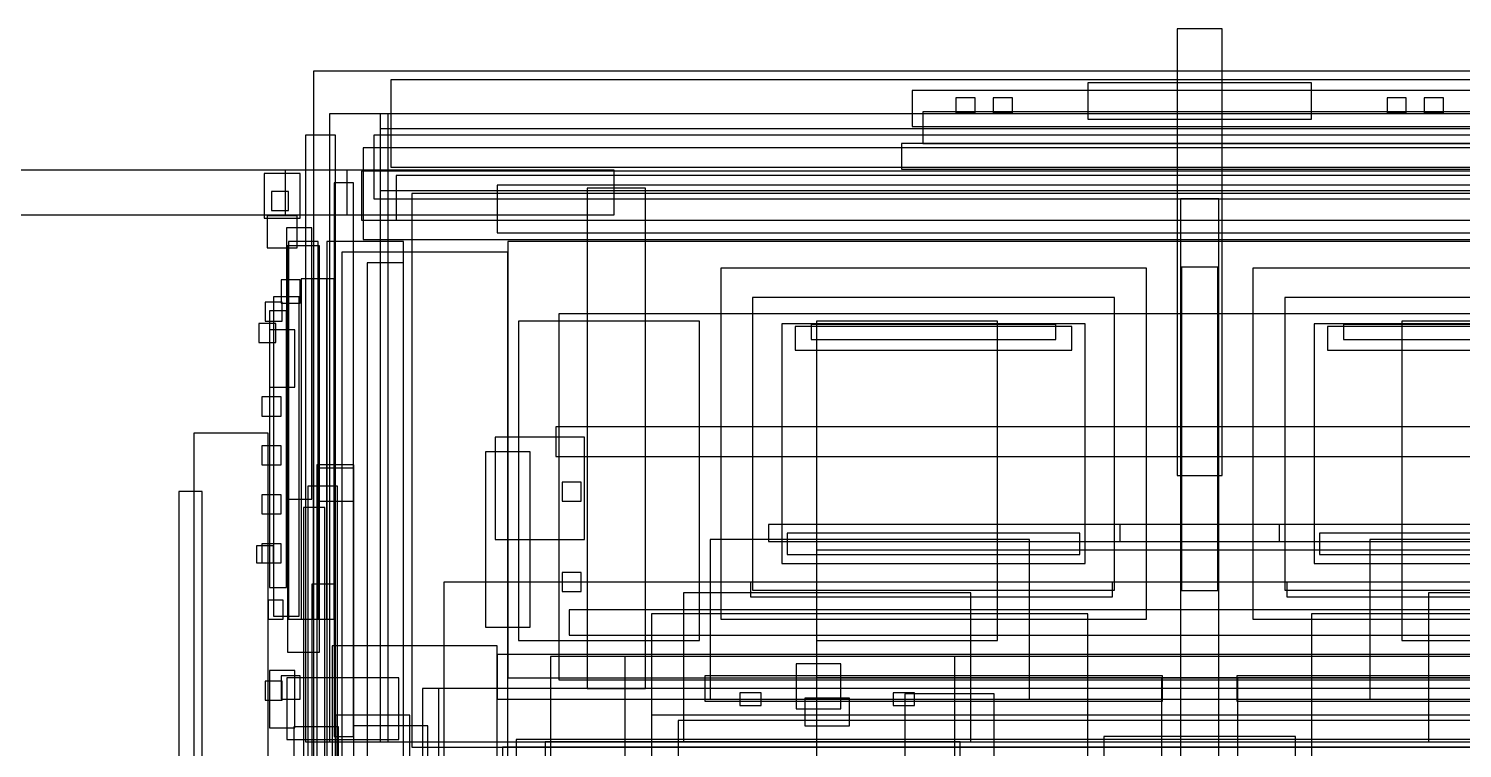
# Model space of a CAD drawing. Header units: millimetres. Extents: x -18 to 5970, y -985 to 4490.
# Drawn here: x 3900 to 5247, y 3814 to 4490 of the extents above; entities that cross this region are included whole.
import ezdxf

# ---------------------------------------------------------------- set-up
doc = ezdxf.new("R2010")
doc.units = ezdxf.units.MM

msp = doc.modelspace()

# ---------------------------------------------------------------- linework, layer by layer
at = {"layer": 'BODY'}
for p, q in [((5021, 4490), (4979, 4490)), ((4979, 4490), (4979, 4070)), ((5021, 4070), (5021, 4490)), ((5660, 4343), (4340, 4343)), ((4340, 4343), (4340, 4298)), ((4479.5, 4340), (4424.5, 4340)), ((4424.5, 4340), (4424.5, 3870)), ((4479.5, 3870), (4479.5, 4340)), ((5740, 4335), (4260, 4335)), ((4260, 4335), (4260, 3815)), ((4340, 4298), (5660, 4298)), ((5650, 4290), (4350, 4290)), ((4350, 4290), (4350, 3880)), ((5602, 4222), (4398, 4222)), ((4398, 4222), (4398, 3878)), ((4125, 4110), (4055, 4110)), ((4055, 4110), (4055, 3260)), ((4125, 3260), (4125, 4110)), ((5605, 4116), (4395, 4116)), ((4395, 4116), (4395, 4088)), ((4395, 4088), (5605, 4088)), ((4205.5, 4080), (4170.5, 4080)), ((4170.5, 4080), (4170.5, 4046)), ((4205.5, 4077), (4170.5, 4077)), ((4170.5, 4077), (4170.5, 3692)), ((4205.5, 4077), (4170.5, 4077)), ((4170.5, 4077), (4170.5, 3692)), ((4205.5, 4046), (4205.5, 4080)), ((4205.5, 3692), (4205.5, 4077)), ((4205.5, 3692), (4205.5, 4077)), ((4979, 4070), (5021, 4070)), ((4063, 4055), (4041, 4055)), ((4041, 4055), (4041, 3710)), ((4063, 3710), (4063, 4055)), ((4190, 4060), (4162, 4060)), ((4162, 4060), (4162, 3280)), ((4190, 4060), (4162, 4060)), ((4162, 4060), (4162, 3280)), ((4190, 3280), (4190, 4060)), ((4190, 3280), (4190, 4060)), ((4170.5, 4046), (4205.5, 4046)), ((4178, 4040), (4158, 4040)), ((4158, 4040), (4158, 3480)), ((4178, 3480), (4178, 4040)), ((5075, 4024), (4595, 4024)), ((4595, 4024), (4595, 4008)), ((5405, 4024), (4925, 4024)), ((4925, 4024), (4925, 4008)), ((5075, 4008), (5075, 4024)), ((4595, 4008), (5075, 4008)), ((4925, 4008), (5405, 4008)), ((4188, 3968), (4166, 3968)), ((4166, 3968), (4166, 3458)), ((4188, 3458), (4188, 3968)), ((5710, 3970), (4290, 3970)), ((4290, 3970), (4290, 3190)), ((4918, 3970), (4578, 3970)), ((4578, 3970), (4578, 3956)), ((4918, 3956), (4918, 3970)), ((5422, 3970), (5082, 3970)), ((5082, 3970), (5082, 3956)), ((4578, 3956), (4918, 3956)), ((5082, 3956), (5422, 3956)), ((5592.5, 3944), (4407.5, 3944)), ((4407.5, 3944), (4407.5, 3920)), ((4407.5, 3920), (5592.5, 3920)), ((4340, 3910), (4185, 3910)), ((4185, 3910), (4185, 3616)), ((4340, 3616), (4340, 3910)), ((5660, 3902), (4340, 3902)), ((4340, 3902), (4340, 3860)), ((4663, 3893), (4621, 3893)), ((4621, 3893), (4621, 3851)), ((4663, 3851), (4663, 3893)), ((4247.5, 3880), (4142.5, 3880)), ((4142.5, 3880), (4142.5, 3822)), ((4247.5, 3822), (4247.5, 3880)), ((4350, 3880), (5650, 3880)), ((4965, 3882), (4535, 3882)), ((4535, 3882), (4535, 3858)), ((5360, 3880), (4640, 3880)), ((4640, 3880), (4640, 3160)), ((5036, 3880), (4964, 3880)), ((4964, 3880), (4964, 3300)), ((4965, 3858), (4965, 3882)), ((5465, 3882), (5035, 3882)), ((5035, 3882), (5035, 3858)), ((5036, 3300), (5036, 3880)), ((5730, 3870), (4270, 3870)), ((4270, 3870), (4270, 3760)), ((5715, 3870), (4285, 3870)), ((4285, 3870), (4285, 3220)), ((4398, 3878), (5602, 3878)), ((4424.5, 3870), (4479.5, 3870)), ((4588, 3866), (4568, 3866)), ((4568, 3866), (4568, 3854)), ((4588, 3854), (4588, 3866)), ((4732, 3866), (4712, 3866)), ((4712, 3866), (4712, 3854)), ((4732, 3854), (4732, 3866)), ((4340, 3860), (5660, 3860)), ((4535, 3858), (4965, 3858)), ((4568, 3854), (4588, 3854)), ((4671, 3861), (4629, 3861)), ((4629, 3861), (4629, 3835)), ((4671, 3835), (4671, 3861)), ((4712, 3854), (4732, 3854)), ((5035, 3858), (5465, 3858)), ((4621, 3851), (4663, 3851)), ((4275, 3835), (4205, 3835)), ((4205, 3835), (4205, 3225)), ((4275, 3225), (4275, 3835)), ((4629, 3835), (4671, 3835)), ((4142.5, 3822), (4247.5, 3822)), ((4260, 3815), (5740, 3815)), ((5655, 3815), (4345, 3815)), ((4345, 3815), (4345, 3787)), ((5642, 3822), (4358, 3822)), ((4358, 3822), (4358, 3710)), ((5090, 3825), (4910, 3825)), ((4910, 3825), (4910, 3777)), ((5090, 3777), (5090, 3825))]:
    msp.add_line(p, q, dxfattribs=at)
at = {"layer": 'DATUM'}
for p, q in [((4807, 3865), (4723, 3865)), ((4723, 3865), (4723, 3500)), ((4807, 3500), (4807, 3865)), ((5515, 3845), (4485, 3845)), ((4485, 3845), (4485, 3415))]:
    msp.add_line(p, q, dxfattribs=at)
at = {"layer": 'ENGINE_BAY'}
for p, q in [((5490, 3840), (4510, 3840)), ((4510, 3840), (4510, 3320))]:
    msp.add_line(p, q, dxfattribs=at)
at = {"layer": 'HARD_TOP'}
for p, q in [((5760, 4442), (4240, 4442)), ((4240, 4442), (4240, 4360)), ((5270, 4432), (4730, 4432)), ((4730, 4432), (4730, 4398)), ((5105, 4439), (4895, 4439)), ((4895, 4439), (4895, 4405)), ((5105, 4405), (5105, 4439)), ((4789, 4425), (4771, 4425)), ((4771, 4425), (4771, 4411)), ((4789, 4411), (4789, 4425)), ((4824, 4425), (4806, 4425)), ((4806, 4425), (4806, 4411)), ((4824, 4411), (4824, 4425)), ((5194, 4425), (5176, 4425)), ((5176, 4425), (5176, 4411)), ((5194, 4411), (5194, 4425)), ((5229, 4425), (5211, 4425)), ((5211, 4425), (5211, 4411)), ((5229, 4411), (5229, 4425)), ((4237.5, 4410), (4182.5, 4410)), ((4182.5, 4410), (4182.5, 3820)), ((5770, 4410), (4230, 4410)), ((4230, 4410), (4230, 3820)), ((4237.5, 3820), (4237.5, 4410)), ((5260, 4412), (4740, 4412)), ((4740, 4412), (4740, 4382)), ((4771, 4411), (4789, 4411)), ((4806, 4411), (4824, 4411)), ((4895, 4405), (5105, 4405)), ((5176, 4411), (5194, 4411)), ((5211, 4411), (5229, 4411)), ((5770, 4396), (4230, 4396)), ((4230, 4396), (4230, 4338)), ((4730, 4398), (5270, 4398)), ((4188, 4390), (4160, 4390)), ((4160, 4390), (4160, 3820)), ((4188, 4390), (4160, 4390)), ((4160, 4390), (4160, 3820)), ((4188, 4390), (4160, 4390)), ((4160, 4390), (4160, 3820)), ((4188, 4390), (4160, 4390)), ((4160, 4390), (4160, 3820)), ((4188, 3820), (4188, 4390)), ((4188, 3820), (4188, 4390)), ((4188, 3820), (4188, 4390)), ((4188, 3820), (4188, 4390)), ((5786, 4378), (4214, 4378)), ((4214, 4378), (4214, 4292)), ((5776, 4390), (4224, 4390)), ((4224, 4390), (4224, 4330)), ((5280, 4382), (4720, 4382)), ((4720, 4382), (4720, 4358)), ((4740, 4382), (5260, 4382)), ((4450, 4357), (2250, 4357)), ((4450, 4357), (2250, 4357)), ((4155, 4354), (4121, 4354)), ((4121, 4354), (4121, 4312)), ((4155, 4354), (4121, 4354)), ((4121, 4354), (4121, 4312)), ((4199, 4357), (4141, 4357)), ((4141, 4357), (4141, 4315)), ((4155, 4312), (4155, 4354)), ((4155, 4312), (4155, 4354)), ((4199, 4315), (4199, 4357)), ((5787.5, 4356), (4212.5, 4356)), ((4212.5, 4356), (4212.5, 4310)), ((4240, 4360), (5760, 4360)), ((5755, 4352), (4245, 4352)), ((4245, 4352), (4245, 4310)), ((5755, 4352), (4245, 4352)), ((4245, 4352), (4245, 4310)), ((5755, 4352), (4245, 4352)), ((4245, 4352), (4245, 4310)), ((5755, 4352), (4245, 4352)), ((4245, 4352), (4245, 4310)), ((4450, 4315), (4450, 4357)), ((4450, 4315), (4450, 4357)), ((4720, 4358), (5280, 4358)), ((4144, 4337), (4128, 4337)), ((4128, 4337), (4128, 4319)), ((4144, 4337), (4128, 4337)), ((4128, 4337), (4128, 4319)), ((4144, 4337), (4128, 4337)), ((4128, 4337), (4128, 4319)), ((4144, 4337), (4128, 4337)), ((4128, 4337), (4128, 4319)), ((4144, 4337), (4128, 4337)), ((4128, 4337), (4128, 4319)), ((4144, 4337), (4128, 4337)), ((4128, 4337), (4128, 4319)), ((4144, 4337), (4128, 4337)), ((4128, 4337), (4128, 4319)), ((4144, 4337), (4128, 4337)), ((4128, 4337), (4128, 4319)), ((4144, 4337), (4128, 4337)), ((4128, 4337), (4128, 4319)), ((4144, 4319), (4144, 4337)), ((4144, 4319), (4144, 4337)), ((4144, 4319), (4144, 4337)), ((4144, 4319), (4144, 4337)), ((4144, 4319), (4144, 4337)), ((4144, 4319), (4144, 4337)), ((4144, 4319), (4144, 4337)), ((4144, 4319), (4144, 4337)), ((4144, 4319), (4144, 4337)), ((4205, 4345), (4187, 4345)), ((4187, 4345), (4187, 3825)), ((4205, 4345), (4187, 4345)), ((4187, 4345), (4187, 3825)), ((4205, 4345), (4187, 4345)), ((4187, 4345), (4187, 3825)), ((4205, 4345), (4187, 4345)), ((4187, 4345), (4187, 3825)), ((4205, 4345), (4187, 4345)), ((4187, 4345), (4187, 3825)), ((4205, 3825), (4205, 4345)), ((4205, 3825), (4205, 4345)), ((4205, 3825), (4205, 4345)), ((4205, 3825), (4205, 4345)), ((4205, 3825), (4205, 4345)), ((4230, 4338), (5770, 4338)), ((4224, 4330), (5776, 4330)), ((5018, 4330), (4982, 4330)), ((4982, 4330), (4982, 3680)), ((5018, 3680), (5018, 4330)), ((2250, 4315), (4450, 4315)), ((2250, 4315), (4450, 4315)), ((4121, 4312), (4155, 4312)), ((4121, 4312), (4155, 4312)), ((4152, 4314), (4124, 4314)), ((4124, 4314), (4124, 4284)), ((4128, 4319), (4144, 4319)), ((4128, 4319), (4144, 4319)), ((4128, 4319), (4144, 4319)), ((4128, 4319), (4144, 4319)), ((4128, 4319), (4144, 4319)), ((4128, 4319), (4144, 4319)), ((4128, 4319), (4144, 4319)), ((4128, 4319), (4144, 4319)), ((4128, 4319), (4144, 4319)), ((4141, 4315), (4199, 4315)), ((4152, 4284), (4152, 4314)), ((4212.5, 4310), (5787.5, 4310)), ((4245, 4310), (5755, 4310)), ((4245, 4310), (5755, 4310)), ((4245, 4310), (5755, 4310)), ((4245, 4310), (5755, 4310)), ((4166, 4303), (4142, 4303)), ((4142, 4303), (4142, 4048)), ((4166, 4048), (4166, 4303)), ((4124, 4284), (4152, 4284)), ((4173, 4286), (4143, 4286)), ((4143, 4286), (4143, 3904)), ((4172, 4290), (4144, 4290)), ((4144, 4290), (4144, 3935)), ((4172, 3935), (4172, 4290)), ((4173, 3904), (4173, 4286)), ((4252, 4290), (4180, 4290)), ((4180, 4290), (4180, 3800)), ((4214, 4292), (5786, 4292)), ((4252, 3800), (4252, 4290)), ((4350, 4280), (4194, 4280)), ((4194, 4280), (4194, 3800)), ((4252, 4270), (4218, 4270)), ((4218, 4270), (4218, 3630)), ((4252, 4270), (4218, 4270)), ((4218, 4270), (4218, 3630)), ((4252, 4270), (4218, 4270)), ((4218, 4270), (4218, 3630)), ((4252, 4270), (4218, 4270)), ((4218, 4270), (4218, 3630)), ((4252, 3630), (4252, 4270)), ((4252, 3630), (4252, 4270)), ((4252, 3630), (4252, 4270)), ((4252, 3630), (4252, 4270)), ((4350, 3800), (4350, 4280)), ((4950, 4265), (4550, 4265)), ((4550, 4265), (4550, 3935)), ((4950, 3935), (4950, 4265)), ((5017, 4266), (4983, 4266)), ((4983, 4266), (4983, 3962)), ((5017, 3962), (5017, 4266)), ((5450, 4265), (5050, 4265)), ((5050, 4265), (5050, 3935)), ((4155, 4254), (4137, 4254)), ((4137, 4254), (4137, 4232)), ((4155, 4254), (4137, 4254)), ((4137, 4254), (4137, 4232)), ((4155, 4232), (4155, 4254)), ((4155, 4232), (4155, 4254)), ((4180, 4255), (4156, 4255)), ((4156, 4255), (4156, 3935)), ((4187, 4255), (4167, 4255)), ((4167, 4255), (4167, 3935)), ((4180, 3935), (4180, 4255)), ((4187, 3935), (4187, 4255)), ((4138, 4233), (4122, 4233)), ((4122, 4233), (4122, 4215)), ((4138, 4233), (4122, 4233)), ((4122, 4233), (4122, 4215)), ((4138, 4233), (4122, 4233)), ((4122, 4233), (4122, 4215)), ((4138, 4233), (4122, 4233)), ((4122, 4233), (4122, 4215)), ((4154, 4238), (4130, 4238)), ((4130, 4238), (4130, 3938)), ((4154, 4238), (4130, 4238)), ((4130, 4238), (4130, 3938)), ((4137, 4232), (4155, 4232)), ((4137, 4232), (4155, 4232)), ((4138, 4215), (4138, 4233)), ((4138, 4215), (4138, 4233)), ((4138, 4215), (4138, 4233)), ((4138, 4215), (4138, 4233)), ((4154, 3938), (4154, 4238)), ((4154, 3938), (4154, 4238)), ((4920, 4237.5), (4580, 4237.5)), ((4580, 4237.5), (4580, 3962.5)), ((4920, 3962.5), (4920, 4237.5)), ((5420, 4237.5), (5080, 4237.5)), ((5080, 4237.5), (5080, 3962.5)), ((4142, 4225), (4126, 4225)), ((4126, 4225), (4126, 3965)), ((4142, 3965), (4142, 4225)), ((4132, 4213), (4116, 4213)), ((4116, 4213), (4116, 4195)), ((4122, 4215), (4138, 4215)), ((4122, 4215), (4138, 4215)), ((4122, 4215), (4138, 4215)), ((4122, 4215), (4138, 4215)), ((4150, 4207), (4126, 4207)), ((4126, 4207), (4126, 4153)), ((4150, 4207), (4126, 4207)), ((4126, 4207), (4126, 4153)), ((4150, 4207), (4126, 4207)), ((4126, 4207), (4126, 4153)), ((4150, 4207), (4126, 4207)), ((4126, 4207), (4126, 4153)), ((4132, 4195), (4132, 4213)), ((4150, 4153), (4150, 4207)), ((4150, 4153), (4150, 4207)), ((4150, 4153), (4150, 4207)), ((4150, 4153), (4150, 4207)), ((4530, 4215), (4360, 4215)), ((4360, 4215), (4360, 3915)), ((4530, 3915), (4530, 4215)), ((4892.5, 4212.5), (4607.5, 4212.5)), ((4607.5, 4212.5), (4607.5, 3987.5)), ((4880, 4210), (4620, 4210)), ((4620, 4210), (4620, 4188)), ((4865, 4212), (4635, 4212)), ((4635, 4212), (4635, 4198)), ((4810, 4215), (4640, 4215)), ((4640, 4215), (4640, 3915)), ((4810, 3915), (4810, 4215)), ((4865, 4198), (4865, 4212)), ((4880, 4188), (4880, 4210)), ((4892.5, 3987.5), (4892.5, 4212.5)), ((5392.5, 4212.5), (5107.5, 4212.5)), ((5107.5, 4212.5), (5107.5, 3987.5)), ((5380, 4210), (5120, 4210)), ((5120, 4210), (5120, 4188)), ((5365, 4212), (5135, 4212)), ((5135, 4212), (5135, 4198)), ((5360, 4215), (5190, 4215)), ((5190, 4215), (5190, 3915)), ((4116, 4195), (4132, 4195)), ((4635, 4198), (4865, 4198)), ((5135, 4198), (5365, 4198)), ((4620, 4188), (4880, 4188)), ((5120, 4188), (5380, 4188)), ((4126, 4153), (4150, 4153)), ((4126, 4153), (4150, 4153)), ((4126, 4153), (4150, 4153)), ((4126, 4153), (4150, 4153)), ((4137, 4144), (4119, 4144)), ((4119, 4144), (4119, 4126)), ((4137, 4126), (4137, 4144)), ((4119, 4126), (4137, 4126)), ((4137, 4098), (4119, 4098)), ((4119, 4098), (4119, 4080)), ((4137, 4080), (4137, 4098)), ((4422, 4106), (4338, 4106)), ((4338, 4106), (4338, 4010)), ((4422, 4010), (4422, 4106)), ((4371, 4092.5), (4329, 4092.5)), ((4329, 4092.5), (4329, 3927.5)), ((4371, 3927.5), (4371, 4092.5)), ((4119, 4080), (4137, 4080)), ((4419, 4064), (4401, 4064)), ((4401, 4064), (4401, 4046)), ((4419, 4046), (4419, 4064)), ((4137, 4052), (4119, 4052)), ((4119, 4052), (4119, 4034)), ((4137, 4034), (4137, 4052)), ((4142, 4048), (4166, 4048)), ((4401, 4046), (4419, 4046)), ((4119, 4034), (4137, 4034)), ((4887.5, 4016), (4612.5, 4016)), ((4612.5, 4016), (4612.5, 3996)), ((4887.5, 3996), (4887.5, 4016)), ((5387.5, 4016), (5112.5, 4016)), ((5112.5, 4016), (5112.5, 3996)), ((4130, 4004), (4114, 4004)), ((4114, 4004), (4114, 3988)), ((4137, 4006), (4119, 4006)), ((4119, 4006), (4119, 3988)), ((4130, 3988), (4130, 4004)), ((4137, 3988), (4137, 4006)), ((4338, 4010), (4422, 4010)), ((4114, 3988), (4130, 3988)), ((4119, 3988), (4137, 3988)), ((4607.5, 3987.5), (4892.5, 3987.5)), ((4612.5, 3996), (4887.5, 3996)), ((5107.5, 3987.5), (5392.5, 3987.5)), ((5112.5, 3996), (5387.5, 3996)), ((4419, 3979), (4401, 3979)), ((4401, 3979), (4401, 3961)), ((4419, 3961), (4419, 3979)), ((4126, 3965), (4142, 3965)), ((4401, 3961), (4419, 3961)), ((4580, 3962.5), (4920, 3962.5)), ((4983, 3962), (5017, 3962)), ((5080, 3962.5), (5420, 3962.5)), ((4139, 3953), (4125, 3953)), ((4125, 3953), (4125, 3935)), ((4139, 3953), (4125, 3953)), ((4125, 3953), (4125, 3935)), ((4139, 3935), (4139, 3953)), ((4139, 3935), (4139, 3953)), ((4125, 3935), (4139, 3935)), ((4125, 3935), (4139, 3935)), ((4130, 3938), (4154, 3938)), ((4130, 3938), (4154, 3938)), ((4144, 3935), (4172, 3935)), ((4156, 3935), (4180, 3935)), ((4167, 3935), (4187, 3935)), ((4550, 3935), (4950, 3935)), ((5050, 3935), (5450, 3935)), ((4329, 3927.5), (4371, 3927.5)), ((4360, 3915), (4530, 3915)), ((4640, 3915), (4810, 3915)), ((5190, 3915), (5360, 3915)), ((4143, 3904), (4173, 3904)), ((4150, 3887), (4126, 3887)), ((4126, 3887), (4126, 3833)), ((4150, 3887), (4126, 3887)), ((4126, 3887), (4126, 3833)), ((4150, 3887), (4126, 3887)), ((4126, 3887), (4126, 3833)), ((4150, 3887), (4126, 3887)), ((4126, 3887), (4126, 3833)), ((4155, 3882), (4137, 3882)), ((4137, 3882), (4137, 3860)), ((4155, 3882), (4137, 3882)), ((4137, 3882), (4137, 3860)), ((4150, 3833), (4150, 3887)), ((4150, 3833), (4150, 3887)), ((4150, 3833), (4150, 3887)), ((4150, 3833), (4150, 3887)), ((4155, 3860), (4155, 3882)), ((4155, 3860), (4155, 3882)), ((4138, 3877), (4122, 3877)), ((4122, 3877), (4122, 3859)), ((4138, 3877), (4122, 3877)), ((4122, 3877), (4122, 3859)), ((4138, 3877), (4122, 3877)), ((4122, 3877), (4122, 3859)), ((4138, 3877), (4122, 3877)), ((4122, 3877), (4122, 3859)), ((4138, 3859), (4138, 3877)), ((4138, 3859), (4138, 3877)), ((4138, 3859), (4138, 3877)), ((4138, 3859), (4138, 3877)), ((4122, 3859), (4138, 3859)), ((4122, 3859), (4138, 3859)), ((4122, 3859), (4138, 3859)), ((4122, 3859), (4138, 3859)), ((4137, 3860), (4155, 3860)), ((4137, 3860), (4155, 3860)), ((4258, 3845), (4188, 3845)), ((4188, 3845), (4188, 3758)), ((4258, 3758), (4258, 3845)), ((4126, 3833), (4150, 3833)), ((4126, 3833), (4150, 3833)), ((4126, 3833), (4150, 3833)), ((4126, 3833), (4150, 3833)), ((4191, 3834), (4149, 3834)), ((4149, 3834), (4149, 3788)), ((4191, 3788), (4191, 3834)), ((4160, 3820), (4188, 3820)), ((4160, 3820), (4188, 3820)), ((4160, 3820), (4188, 3820)), ((4160, 3820), (4188, 3820)), ((4182.5, 3820), (4237.5, 3820)), ((4187, 3825), (4205, 3825)), ((4187, 3825), (4205, 3825)), ((4187, 3825), (4205, 3825)), ((4187, 3825), (4205, 3825)), ((4187, 3825), (4205, 3825)), ((4230, 3820), (5770, 3820))]:
    msp.add_line(p, q, dxfattribs=at)
at = {"layer": 'INTERIOR'}
for p, q in [((4840, 4010), (4540, 4010)), ((4540, 4010), (4540, 3860)), ((4840, 3860), (4840, 4010)), ((5460, 4010), (5160, 4010)), ((5160, 4010), (5160, 3860)), ((4785, 3960), (4515, 3960)), ((4515, 3960), (4515, 3820)), ((4785, 3820), (4785, 3960)), ((5485, 3960), (5215, 3960)), ((5215, 3960), (5215, 3820)), ((4895, 3940), (4485, 3940)), ((4485, 3940), (4485, 3320)), ((4895, 3320), (4895, 3940)), ((5515, 3940), (5105, 3940)), ((5105, 3940), (5105, 3320)), ((4770, 3900), (4390, 3900)), ((4390, 3900), (4390, 3520)), ((5540, 3900), (4460, 3900)), ((4460, 3900), (4460, 3340)), ((4770, 3520), (4770, 3900)), ((4540, 3860), (4840, 3860)), ((5160, 3860), (5460, 3860)), ((4515, 3820), (4785, 3820)), ((5215, 3820), (5485, 3820))]:
    msp.add_line(p, q, dxfattribs=at)
at = {"layer": 'MECHANICAL_CLEARANCE'}
for p, q in [((5360, 4000), (4640, 4000)), ((4640, 4000), (4640, 3490)), ((4775, 3820), (4385, 3820)), ((4385, 3820), (4385, 3400)), ((4775, 3400), (4775, 3820))]:
    msp.add_line(p, q, dxfattribs=at)
at = {"layer": 'OVERALL'}
for p, q in [((5832.5, 4450), (4167.5, 4450)), ((4167.5, 4450), (4167.5, 2500))]:
    msp.add_line(p, q, dxfattribs=at)

doc.saveas('drawing.dxf')
